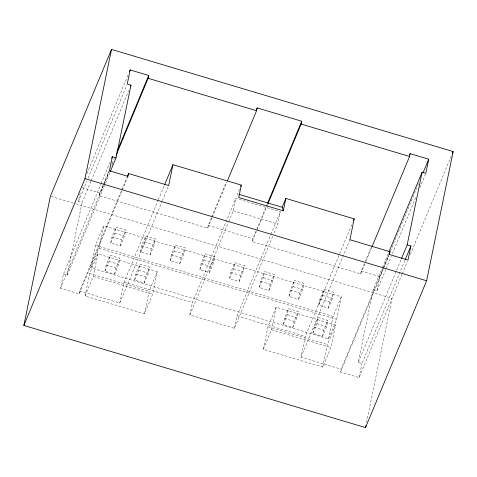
<?xml version="1.0" encoding="UTF-8"?>
<svg xmlns="http://www.w3.org/2000/svg" width="477" height="477" viewBox="0 0 477 477"><rect width="100%" height="100%" fill="white"/><g stroke="black" fill="none" stroke-linecap="round" stroke-linejoin="round"><path stroke-width="0.36" stroke-dasharray="2.38 1.79" d="M121.993 190.788L79.104 293.826L60.537 288.275L63.429 274.186L100.885 184.2M90.94 181.296L82.074 202.594L78.359 201.479L80.243 192.32M63.429 274.186L67.144 275.295L82.074 202.594M79.104 293.826L79.683 291.012L127.15 176.985M211.967 217.882L207.68 228.185L99.246 195.761L99.824 192.946L108.971 170.963M85.073 296.032L89.7 273.488L97.851 253.913L157.267 271.675L152.64 294.22L144.489 313.8L85.073 296.032L93.224 276.451L97.851 253.913M90.857 267.853L95.489 245.309L103.64 225.728L341.305 296.795L336.673 319.34L328.528 338.92L90.857 267.853L99.007 248.273L103.64 225.728M104.94 271.222L106.186 265.134L110.265 255.35L119.918 258.236L118.666 264.324L114.593 274.108L104.94 271.222L109.012 261.438L110.265 255.35M110.724 243.043L111.976 236.956L116.048 227.165L125.707 230.057L124.455 236.145L120.383 245.929L110.724 243.043L114.802 233.253L116.048 227.165M114.593 274.108L115.845 268.026L119.918 258.236M120.383 245.929L121.629 239.842L125.707 230.057M79.683 291.012L119.787 303.002L124.074 282.151L158.096 200.406M134.645 280.106L135.897 274.019L139.97 264.234L149.623 267.12L148.377 273.208L144.298 282.992L134.645 280.106L138.718 270.316L139.97 264.234M140.435 251.928L141.681 245.84L145.759 236.049L155.413 238.941L154.16 245.023L150.088 254.813L140.435 251.928L144.507 242.137L145.759 236.049M144.298 282.992L145.551 276.91L149.623 267.12M150.088 254.813L151.34 248.726L155.413 238.941M144.489 313.8L149.116 291.256L157.267 271.675M170.14 260.812L171.392 254.724L175.464 244.934L185.124 247.819L183.872 253.907L179.799 263.698L170.14 260.812L174.218 251.021L175.464 244.934M179.799 263.698L181.045 257.61L185.124 247.819M272.671 236.401L234.416 328.307L189.852 314.981L192.398 302.585L235.793 198.337L280.357 211.657L277.811 224.059L273.816 233.658M207.68 228.185L208.258 225.371L211.4 217.81M199.851 269.696L201.097 263.608L205.176 253.818L214.829 256.704L213.577 262.791L209.504 272.582L199.851 269.696L203.923 259.905L205.176 253.818M209.504 272.582L210.756 266.494L214.829 256.704M228.68 221.704L233.247 210.733L235.793 198.337M229.556 278.58L230.808 272.492L234.881 262.702L244.54 265.588L243.288 271.675L239.215 281.466L229.556 278.58L233.635 268.789L234.881 262.702M239.215 281.466L240.462 275.378L244.54 265.588M234.416 328.307L236.962 315.905L270.65 234.976M364.965 263.632L360.678 273.935L252.244 241.511L252.822 238.697L265.975 207.096M259.267 287.464L260.514 281.376L264.592 271.586L274.245 274.472L272.993 280.559L268.921 290.35L259.267 287.464L263.34 277.674L264.592 271.586M268.921 290.35L270.173 284.262L274.245 274.472M263.322 349.331L267.949 326.787L276.1 307.212L335.516 324.98L330.889 347.524L322.738 367.099L263.322 349.331L271.473 329.756L276.1 307.212M283.189 324.527L284.435 318.439L288.513 308.649L298.167 311.535L296.915 317.622L292.842 327.413L283.189 324.527L287.261 314.737L288.513 308.649M288.973 296.342L290.225 290.26L294.297 280.47L303.956 283.356L302.704 289.444L298.632 299.234L288.973 296.342L293.051 286.558L294.297 280.47M292.842 327.413L294.094 321.325L298.167 311.535M298.632 299.234L299.878 293.146L303.956 283.356M383.436 267.519L341.115 369.186L301.011 357.195L305.292 336.339L339.32 254.599M312.894 333.411L314.146 327.323L318.219 317.533L327.872 320.419L326.626 326.506L322.547 336.297L312.894 333.411L316.972 323.621L318.219 317.533M318.684 305.226L319.93 299.139L324.008 289.354L333.661 292.24L332.409 298.328L328.337 308.118L318.684 305.226L322.756 295.442L324.008 289.354M322.547 336.297L323.8 330.209L327.872 320.419M328.337 308.118L329.589 302.03L333.661 292.24M322.738 367.099L327.365 344.555L335.516 324.98M328.528 338.92L333.155 316.376L341.305 296.795M402.028 274.37L359.103 377.557L340.536 372.006L341.115 369.186M360.678 273.935L361.256 271.121L364.684 262.875M404.89 260.43L361.995 363.468L358.287 362.353L373.217 289.652L382.077 268.354M359.103 377.557L361.995 363.468M373.217 289.652L376.931 290.761L379.823 276.672L382.965 269.117M366.545 422.491L392.028 298.387L74.639 203.476M86.975 173.652L128.146 74.734M78.359 201.479L86.939 180.872M88.084 178.124L126.685 85.395M91.226 180.61L128.683 90.624M101.172 183.514L110.324 161.53M112.119 163.408L114.408 157.911M60.537 288.275L103.426 185.237M103.712 184.551L109.144 171.499M99.246 195.761L103.533 185.458M103.819 184.772L109.251 171.72M111.827 165.537L113.258 162.102M67.144 275.295L110.032 172.257M122.279 190.102L127.711 177.05M158.382 199.72L164.386 185.297M119.787 303.002L162.108 201.342M162.395 200.65L168.685 185.541M211.687 217.124L226.271 182.095M212.253 217.196L226.837 182.16M239.603 189.184L237.629 193.93L238.56 196.918M189.852 314.981L228.394 222.395M266.261 206.41L267.114 204.347M252.244 241.511L266.536 207.167M266.822 206.481L267.68 204.418M270.936 234.29L280.357 211.657M339.606 253.907L352.473 222.997M301.011 357.195L349.903 239.728M364.971 262.189L370.975 247.766M366.109 260.883L371.827 247.146M382.363 267.669L388.087 253.931M383.723 266.834L388.582 255.159M383.252 268.426L388.689 255.374M390.401 251.254L418.997 182.566M340.536 372.006L383.425 268.968M383.711 268.277L388.862 255.916M376.931 290.761L385.792 269.469M386.078 268.778L391.223 256.417M392.368 253.669L416.105 196.655M419.82 187.723L425.538 173.986M358.287 362.353L401.175 259.315M402.278 273.834L407.453 261.336M410.309 254.474L451.439 155.675M233.247 210.733L277.811 224.059M81.943 187.598L99.824 192.946M208.258 225.371L252.822 238.697M361.256 271.121L379.823 276.672M51.099 196.441L73.923 203.268M114.802 233.253L124.455 236.145M144.507 242.137L154.16 245.023M174.218 251.021L183.872 253.907M203.923 259.905L213.577 262.791M233.635 268.789L243.288 271.675M263.34 277.674L272.993 280.559M293.051 286.558L302.704 289.444M322.756 295.442L332.409 298.328M111.976 236.956L121.629 239.842M141.681 245.84L151.34 248.726M171.392 254.724L181.045 257.61M201.097 263.608L210.756 266.494M230.808 272.492L240.462 275.378M260.514 281.376L270.173 284.262M290.225 290.26L299.878 293.146M319.93 299.139L329.589 302.03M95.489 245.309L333.155 316.376M99.007 248.273L336.673 319.34M109.012 261.438L118.666 264.324M138.718 270.316L148.377 273.208M287.261 314.737L296.915 317.622M316.972 323.621L326.626 326.506M106.186 265.134L115.845 268.026M135.897 274.019L145.551 276.91M284.435 318.439L294.094 321.325M314.146 327.323L323.8 330.209M124.074 282.151L192.398 302.585M236.962 315.905L305.292 336.339M89.7 273.488L149.116 291.256M267.949 326.787L327.365 344.555M93.224 276.451L152.64 294.22M271.473 329.756L330.889 347.524"/><path stroke-width="0.72" d="M23.85 325.439L50.389 196.226L111.505 49.399L453.15 151.561L426.611 280.774L365.495 427.601L23.85 325.439L84.972 178.613L111.505 49.399M116.114 155.234L148.138 78.3L148.717 75.479L130.149 69.928L127.258 84.018L130.972 85.127L116.036 157.833L112.328 156.724L109.43 170.814L127.997 176.365L128.575 173.55L168.685 185.541L172.966 164.684L241.296 185.118L238.75 197.52L283.314 210.846L285.86 198.444L354.184 218.877L349.903 239.728L390.013 251.725L389.429 254.539L408.002 260.09L410.894 246.001L407.179 244.892L401.461 258.629M227.41 180.789L256.572 110.724L257.151 107.903L301.714 121.23L301.136 124.05L267.967 203.733M371.827 247.146L409.57 156.474L410.148 153.654L428.716 159.211L425.824 173.3L422.109 172.185L388.94 251.868M365.495 427.601L365.942 425.412M407.179 244.892L422.109 172.185M129.577 71.3L130.149 69.928M130.4 86.504L130.972 85.127M111.755 158.096L112.328 156.724M116.978 151.728L148.717 75.479M110.318 171.571L116.036 157.833M127.437 176.293L128.575 173.55M164.672 184.605L172.966 164.684M256.298 109.966L257.151 107.903M240.73 186.477L241.296 185.118M267.686 202.975L301.714 121.23M283.314 210.846L282.193 207.256L285.86 198.444M353.618 220.249L354.184 218.877M409.576 155.031L410.148 153.654M388.868 254.468L390.013 251.725M422.998 172.948L428.716 159.211M405.176 259.738L410.894 246.001M452.291 153.618L453.15 151.561M148.138 78.3L256.572 110.724M301.136 124.05L409.57 156.474M239.043 194.354L282.193 207.256M84.972 178.613L426.611 280.774"/></g></svg>
